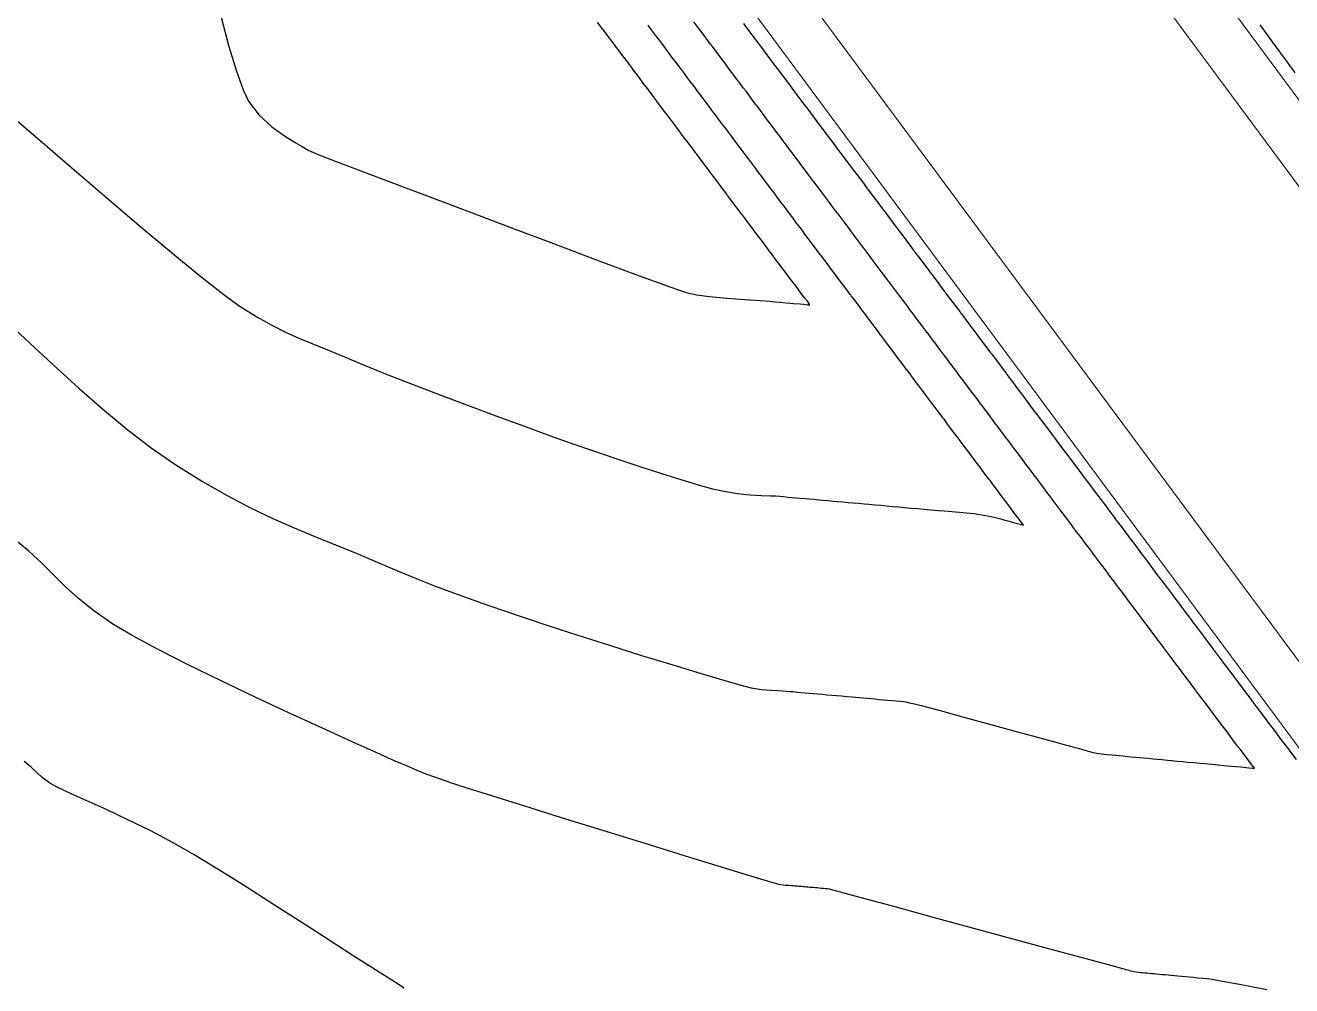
# Model space of a CAD drawing. Header units: millimetres. Extents: x 340454 to 342791, y 6993867 to 6995092.
# Drawn here: x 340699.04 to 340748.26, y 6994663.27 to 6994700.6 of the extents above; entities that cross this region are included whole.
import ezdxf

# ---------------------------------------------------------------- set-up
doc = ezdxf.new("R2010")
doc.units = ezdxf.units.MM
doc.header["$LTSCALE"] = 10
for name, color, linetype in [('T-HM-CURVA_INTERMEDIARIA', 45, 'Continuous'), ('T-HM-CURVA_MESTRA', 20, 'Continuous'), ('URB-Calçadas', 2, 'Continuous'), ('URB-Quadras', 3, 'Continuous')]:
    doc.layers.add(name, color=color, linetype=linetype)

msp = doc.modelspace()

# ---------------------------------------------------------------- linework, layer by layer
at = {"layer": 'T-HM-CURVA_INTERMEDIARIA', "color": 45, "linetype": 'Continuous', "lineweight": -3, "flags": 128}
for points, elevation in [([(340698.627, 6994688.788), (340699.408, 6994688.067), (340700.242, 6994687.295), (340701.122, 6994686.496), (340702.036, 6994685.694), (340702.976, 6994684.913), (340703.932, 6994684.178), (340704.895, 6994683.511), (340705.926, 6994682.869), (340706.889, 6994682.319), (340707.794, 6994681.845), (340708.655, 6994681.431), (340709.484, 6994681.063), (340710.291, 6994680.725), (340711.09, 6994680.401), (340711.893, 6994680.075), (340712.711, 6994679.732), (340713.566, 6994679.369), (340714.294, 6994679.069), (340714.937, 6994678.813), (340715.541, 6994678.584), (340716.148, 6994678.365), (340716.802, 6994678.136), (340717.547, 6994677.879), (340718.427, 6994677.578), (340719.388, 6994677.256), (340720.515, 6994676.89), (340721.74, 6994676.5), (340722.993, 6994676.108), (340724.205, 6994675.735), (340725.306, 6994675.401), (340726.228, 6994675.126), (340726.902, 6994674.933), (340727.258, 6994674.841), (340727.651, 6994674.782), (340728.015, 6994674.752), (340728.3, 6994674.74), (340728.459, 6994674.734), (340728.6, 6994674.721), (340728.741, 6994674.708), (340728.885, 6994674.696), (340729.037, 6994674.682), (340729.188, 6994674.669), (340729.348, 6994674.654), (340729.506, 6994674.64), (340729.675, 6994674.625), (340729.844, 6994674.61), (340730.02, 6994674.594), (340730.199, 6994674.579), (340730.384, 6994674.562), (340730.572, 6994674.545), (340730.768, 6994674.528), (340730.968, 6994674.51), (340731.175, 6994674.491), (340731.325, 6994674.478), (340731.45, 6994674.467), (340731.606, 6994674.453), (340731.765, 6994674.439), (340731.898, 6994674.427), (340732.064, 6994674.412), (340732.233, 6994674.397), (340732.375, 6994674.384), (340732.552, 6994674.369), (340732.732, 6994674.355), (340732.883, 6994674.344), (340733.072, 6994674.322), (340733.259, 6994674.295), (340733.411, 6994674.266), (340733.6, 6994674.224), (340733.913, 6994674.142), (340734.594, 6994673.958), (340735.52, 6994673.706), (340736.565, 6994673.421), (340737.607, 6994673.136), (340738.52, 6994672.887), (340739.18, 6994672.706), (340739.464, 6994672.628), (340739.627, 6994672.584), (340739.79, 6994672.54), (340739.959, 6994672.494), (340740.133, 6994672.446), (340740.31, 6994672.395), (340740.495, 6994672.348), (340740.683, 6994672.307), (340740.877, 6994672.276), (340741.077, 6994672.254), (340741.284, 6994672.238), (340741.434, 6994672.224), (340741.56, 6994672.212), (340741.719, 6994672.197), (340741.88, 6994672.182), (340742.015, 6994672.169), (340742.186, 6994672.153), (340742.359, 6994672.137), (340742.505, 6994672.123), (340742.688, 6994672.106), (340742.874, 6994672.088), (340743.032, 6994672.074), (340743.23, 6994672.055), (340743.431, 6994672.036), (340743.603, 6994672.02), (340743.817, 6994672), (340744.035, 6994671.979), (340744.221, 6994671.962), (340744.454, 6994671.94), (340744.691, 6994671.918), (340744.894, 6994671.899), (340745.148, 6994671.875), (340745.407, 6994671.851), (340745.629, 6994671.83), (340745.907, 6994671.804), (340746.271, 6994671.769), (340746.596, 6994671.739), (340746.741, 6994671.725), (340746.812, 6994671.719), (340746.763, 6994671.783), (340746.667, 6994671.911), (340746.462, 6994672.184), (340746.257, 6994672.457), (340746.163, 6994672.583), (340746.124, 6994672.634), (340745.979, 6994672.827), (340745.712, 6994673.183), (340745.562, 6994673.383), (340745.527, 6994673.429), (340745.492, 6994673.475), (340745.355, 6994673.659), (340745.106, 6994673.99), (340744.962, 6994674.182), (340744.913, 6994674.247), (340744.864, 6994674.312), (340744.732, 6994674.488), (340744.502, 6994674.795), (340744.361, 6994674.982), (340744.3, 6994675.063), (340744.239, 6994675.145), (340744.11, 6994675.316), (340743.898, 6994675.599), (340743.761, 6994675.782), (340743.688, 6994675.878), (340743.616, 6994675.974), (340743.491, 6994676.141), (340743.295, 6994676.402), (340743.16, 6994676.581), (340743.078, 6994676.691), (340742.995, 6994676.801), (340742.872, 6994676.965), (340742.692, 6994677.204), (340742.56, 6994677.381), (340742.468, 6994677.503), (340742.376, 6994677.625), (340742.255, 6994677.787), (340742.09, 6994678.006), (340741.959, 6994678.181), (340741.859, 6994678.314), (340741.759, 6994678.447), (340741.637, 6994678.609), (340741.485, 6994678.812), (340741.359, 6994678.98), (340741.251, 6994679.124), (340741.143, 6994679.267), (340741.024, 6994679.426), (340740.882, 6994679.615), (340740.758, 6994679.78), (340740.643, 6994679.933), (340740.529, 6994680.085), (340740.411, 6994680.242), (340740.279, 6994680.418), (340740.158, 6994680.58), (340740.037, 6994680.74), (340739.916, 6994680.901), (340739.8, 6994681.056), (340739.676, 6994681.221), (340739.557, 6994681.379), (340739.431, 6994681.547), (340739.305, 6994681.715), (340739.191, 6994681.867), (340739.074, 6994682.023), (340738.957, 6994682.179), (340738.863, 6994682.304), (340738.788, 6994682.403), (340738.695, 6994682.528), (340738.582, 6994682.678), (340738.471, 6994682.825), (340738.356, 6994682.979), (340738.259, 6994683.108), (340738.182, 6994683.21), (340738.085, 6994683.339), (340737.974, 6994683.488), (340737.87, 6994683.626), (340737.756, 6994683.778), (340737.655, 6994683.912), (340737.575, 6994684.018), (340737.475, 6994684.152), (340737.365, 6994684.298), (340737.268, 6994684.428), (340737.155, 6994684.578), (340737.051, 6994684.717), (340736.968, 6994684.827), (340736.864, 6994684.966), (340736.756, 6994685.109), (340736.665, 6994685.23), (340736.555, 6994685.377), (340736.447, 6994685.521), (340736.361, 6994685.635), (340736.254, 6994685.778), (340736.146, 6994685.921), (340736.061, 6994686.034), (340735.954, 6994686.177), (340735.843, 6994686.325), (340735.752, 6994686.446), (340735.644, 6994686.59), (340735.54, 6994686.728), (340735.457, 6994686.838), (340735.354, 6994686.977), (340735.241, 6994687.126), (340735.145, 6994687.255), (340735.035, 6994687.401), (340734.934, 6994687.535), (340734.854, 6994687.642), (340734.753, 6994687.776), (340734.64, 6994687.927), (340734.537, 6994688.064), (340734.427, 6994688.211), (340734.328, 6994688.342), (340734.251, 6994688.445), (340734.153, 6994688.576), (340734.038, 6994688.728), (340733.931, 6994688.871), (340733.819, 6994689.021), (340733.723, 6994689.148), (340733.647, 6994689.249), (340733.552, 6994689.376), (340733.437, 6994689.529), (340733.324, 6994689.679), (340733.211, 6994689.83), (340733.118, 6994689.953), (340733.044, 6994690.052), (340732.952, 6994690.175), (340732.835, 6994690.33), (340732.718, 6994690.486), (340732.604, 6994690.638), (340732.477, 6994690.807), (340732.351, 6994690.975), (340732.234, 6994691.131), (340732.113, 6994691.293), (340731.997, 6994691.446), (340731.874, 6994691.61), (340731.75, 6994691.775), (340731.632, 6994691.932), (340731.507, 6994692.099), (340731.391, 6994692.254), (340731.27, 6994692.414), (340731.15, 6994692.574), (340731.031, 6994692.733), (340730.902, 6994692.905), (340730.785, 6994693.061), (340730.667, 6994693.217), (340730.549, 6994693.374), (340730.43, 6994693.534), (340730.297, 6994693.71), (340730.179, 6994693.868), (340730.064, 6994694.021), (340729.949, 6994694.174), (340729.828, 6994694.334), (340729.692, 6994694.516), (340729.573, 6994694.674), (340729.461, 6994694.824), (340729.348, 6994694.973), (340729.227, 6994695.135), (340729.088, 6994695.321), (340728.968, 6994695.48), (340728.858, 6994695.627), (340728.748, 6994695.773), (340728.626, 6994695.935), (340728.483, 6994696.126), (340728.362, 6994696.286), (340728.255, 6994696.429), (340728.147, 6994696.573), (340728.025, 6994696.735), (340727.88, 6994696.928), (340727.759, 6994697.09), (340727.653, 6994697.231), (340727.547, 6994697.372), (340727.425, 6994697.535), (340727.279, 6994697.729), (340727.157, 6994697.892), (340727.052, 6994698.032), (340726.946, 6994698.172), (340726.824, 6994698.335), (340726.676, 6994698.531), (340726.554, 6994698.694), (340726.45, 6994698.833), (340726.346, 6994698.972), (340726.223, 6994699.135), (340726.074, 6994699.333), (340725.952, 6994699.496), (340725.849, 6994699.634), (340725.745, 6994699.771), (340725.622, 6994699.935), (340725.472, 6994700.135), (340725.349, 6994700.299), (340725.247, 6994700.435), (340725.145, 6994700.571), (340725.021, 6994700.735)], 728), ([(340706.647, 6994700.913), (340706.955, 6994699.775), (340707.247, 6994698.82), (340707.504, 6994698.093), (340707.711, 6994697.644), (340708.127, 6994697.1), (340708.62, 6994696.651), (340709.114, 6994696.298), (340709.533, 6994696.042), (340709.802, 6994695.883), (340710.035, 6994695.746), (340710.234, 6994695.657), (340710.487, 6994695.552), (340710.851, 6994695.411), (340711.705, 6994695.085), (340712.941, 6994694.617), (340714.451, 6994694.046), (340716.13, 6994693.412), (340717.87, 6994692.756), (340719.564, 6994692.118), (340721.104, 6994691.539), (340722.385, 6994691.059), (340723.298, 6994690.718), (340723.738, 6994690.558), (340724.124, 6994690.419), (340724.426, 6994690.31), (340724.732, 6994690.217), (340725.129, 6994690.127), (340725.636, 6994690.055), (340726.309, 6994689.992), (340727.01, 6994689.939), (340727.602, 6994689.899), (340727.947, 6994689.875), (340728.184, 6994689.854), (340728.372, 6994689.837), (340728.609, 6994689.816), (340728.904, 6994689.79), (340729.158, 6994689.767), (340729.303, 6994689.754), (340729.437, 6994689.73), (340729.531, 6994689.734), (340729.442, 6994689.873), (340729.34, 6994689.988), (340729.34, 6994689.988), (340729.34, 6994689.989), (340729.337, 6994689.992), (340729.335, 6994689.995), (340729.24, 6994690.122), (340729.012, 6994690.426), (340728.74, 6994690.788), (340728.535, 6994691.061), (340728.341, 6994691.318), (340728.197, 6994691.511), (340728.139, 6994691.588), (340728.105, 6994691.633), (340727.958, 6994691.828), (340727.687, 6994692.189), (340727.539, 6994692.387), (340727.491, 6994692.451), (340727.347, 6994692.642), (340727.084, 6994692.993), (340726.938, 6994693.187), (340726.908, 6994693.227), (340726.877, 6994693.268), (340726.737, 6994693.456), (340726.481, 6994693.796), (340726.338, 6994693.986), (340726.301, 6994694.035), (340726.264, 6994694.084), (340726.126, 6994694.269), (340725.878, 6994694.599), (340725.737, 6994694.786), (340725.697, 6994694.84), (340725.656, 6994694.895), (340725.518, 6994695.078), (340725.275, 6994695.401), (340725.137, 6994695.586), (340725.094, 6994695.643), (340725.051, 6994695.701), (340724.914, 6994695.882), (340724.674, 6994696.202), (340724.536, 6994696.385), (340724.49, 6994696.447), (340724.444, 6994696.508), (340724.309, 6994696.688), (340724.073, 6994697.003), (340723.936, 6994697.185), (340723.887, 6994697.25), (340723.838, 6994697.316), (340723.703, 6994697.495), (340723.472, 6994697.803), (340723.335, 6994697.985), (340723.284, 6994698.054), (340723.232, 6994698.123), (340723.098, 6994698.301), (340722.87, 6994698.604), (340722.735, 6994698.784), (340722.68, 6994698.857), (340722.626, 6994698.93), (340722.493, 6994699.107), (340722.269, 6994699.405), (340722.134, 6994699.584), (340722.077, 6994699.66), (340722.02, 6994699.737), (340721.888, 6994699.912), (340721.668, 6994700.206), (340721.534, 6994700.384), (340721.474, 6994700.464), (340721.414, 6994700.543), (340721.283, 6994700.718)], 726), ([(340726.951, 6994700.664), (340727.009, 6994700.587), (340727.151, 6994700.397), (340727.409, 6994700.054), (340727.551, 6994699.865), (340727.61, 6994699.787), (340727.752, 6994699.597), (340728.009, 6994699.254), (340728.152, 6994699.065), (340728.21, 6994698.987), (340728.352, 6994698.798), (340728.61, 6994698.455), (340728.752, 6994698.265), (340728.811, 6994698.187), (340728.953, 6994697.998), (340729.21, 6994697.655), (340729.353, 6994697.466), (340729.411, 6994697.387), (340729.554, 6994697.198), (340729.811, 6994696.856), (340729.953, 6994696.666), (340730.013, 6994696.587), (340730.155, 6994696.398), (340730.411, 6994696.056), (340730.554, 6994695.866), (340730.584, 6994695.826), (340730.614, 6994695.786), (340730.756, 6994695.597), (340731.012, 6994695.256), (340731.154, 6994695.067), (340731.185, 6994695.026), (340731.215, 6994694.985), (340731.357, 6994694.797), (340731.613, 6994694.456), (340731.755, 6994694.267), (340731.786, 6994694.226), (340731.817, 6994694.184), (340731.958, 6994693.996), (340732.213, 6994693.656), (340732.355, 6994693.468), (340732.387, 6994693.425), (340732.418, 6994693.383), (340732.56, 6994693.195), (340732.814, 6994692.856), (340732.956, 6994692.668), (340732.988, 6994692.625), (340733.02, 6994692.582), (340733.161, 6994692.395), (340733.415, 6994692.056), (340733.556, 6994691.868), (340733.589, 6994691.825), (340733.621, 6994691.781), (340733.762, 6994691.594), (340734.016, 6994691.256), (340734.157, 6994691.069), (340734.19, 6994691.024), (340734.223, 6994690.98), (340734.364, 6994690.793), (340734.616, 6994690.456), (340734.757, 6994690.269), (340734.791, 6994690.224), (340734.825, 6994690.179), (340734.965, 6994689.992), (340735.217, 6994689.656), (340735.358, 6994689.469), (340735.392, 6994689.423), (340735.426, 6994689.378), (340735.566, 6994689.191), (340735.818, 6994688.857), (340735.958, 6994688.67), (340735.993, 6994688.623), (340736.028, 6994688.576), (340736.168, 6994688.39), (340736.418, 6994688.057), (340736.559, 6994687.87), (340736.594, 6994687.822), (340736.63, 6994687.775), (340736.77, 6994687.589), (340737.019, 6994687.257), (340737.159, 6994687.07), (340737.196, 6994687.022), (340737.232, 6994686.973), (340737.371, 6994686.788), (340737.62, 6994686.457), (340737.76, 6994686.271), (340737.797, 6994686.221), (340737.834, 6994686.171), (340737.973, 6994685.986), (340738.221, 6994685.657), (340738.36, 6994685.471), (340738.398, 6994685.42), (340738.437, 6994685.369), (340738.575, 6994685.185), (340738.822, 6994684.856), (340738.961, 6994684.671), (340739, 6994684.619), (340739.039, 6994684.567), (340739.177, 6994684.383), (340739.422, 6994684.056), (340739.561, 6994683.872), (340739.601, 6994683.819), (340739.641, 6994683.766), (340739.779, 6994683.582), (340740.023, 6994683.256), (340740.162, 6994683.072), (340740.202, 6994683.018), (340740.242, 6994682.964), (340740.38, 6994682.781), (340740.624, 6994682.456), (340740.762, 6994682.272), (340740.803, 6994682.218), (340740.845, 6994682.163), (340740.982, 6994681.98), (340741.225, 6994681.657), (340741.363, 6994681.473), (340741.405, 6994681.417), (340741.447, 6994681.361), (340741.584, 6994681.178), (340741.825, 6994680.857), (340741.963, 6994680.673), (340742.006, 6994680.616), (340742.05, 6994680.558), (340742.186, 6994680.376), (340742.426, 6994680.056), (340742.564, 6994679.874), (340742.608, 6994679.814), (340742.653, 6994679.755), (340742.789, 6994679.574), (340743.027, 6994679.256), (340743.164, 6994679.074), (340743.21, 6994679.013), (340743.256, 6994678.952), (340743.392, 6994678.771), (340743.628, 6994678.456), (340743.765, 6994678.274), (340743.812, 6994678.211), (340743.859, 6994678.148), (340743.994, 6994677.968), (340744.229, 6994677.656), (340744.365, 6994677.475), (340744.414, 6994677.409), (340744.463, 6994677.344), (340744.598, 6994677.165), (340744.83, 6994676.856), (340744.966, 6994676.675), (340745.016, 6994676.607), (340745.067, 6994676.54), (340745.201, 6994676.361), (340745.431, 6994676.055), (340745.566, 6994675.875), (340745.619, 6994675.805), (340745.671, 6994675.735), (340745.805, 6994675.557), (340746.032, 6994675.255), (340746.167, 6994675.076), (340746.221, 6994675.003), (340746.276, 6994674.93), (340746.409, 6994674.753), (340746.633, 6994674.455), (340746.767, 6994674.276), (340746.824, 6994674.2), (340746.882, 6994674.123), (340747.014, 6994673.948), (340747.234, 6994673.654), (340747.368, 6994673.476), (340747.428, 6994673.396), (340747.488, 6994673.316), (340747.619, 6994673.142), (340747.835, 6994672.854), (340747.968, 6994672.677), (340748.031, 6994672.592), (340748.095, 6994672.508), (340748.225, 6994672.335), (340748.436, 6994672.054)], 729), ([(340698.284, 6994697.263), (340699.518, 6994696.197), (340700.847, 6994695.052), (340702.21, 6994693.886), (340703.545, 6994692.754), (340704.788, 6994691.713), (340705.878, 6994690.819), (340706.752, 6994690.129), (340707.348, 6994689.697), (340708.032, 6994689.271), (340708.618, 6994688.94), (340709.148, 6994688.674), (340709.667, 6994688.442), (340710.22, 6994688.213), (340710.849, 6994687.957), (340711.599, 6994687.642), (340712.271, 6994687.362), (340713.108, 6994687.027), (340714.071, 6994686.652), (340715.121, 6994686.249), (340716.22, 6994685.834), (340717.328, 6994685.421), (340718.407, 6994685.024), (340719.418, 6994684.656), (340720.323, 6994684.333), (340721.082, 6994684.068), (340722.027, 6994683.747), (340722.925, 6994683.447), (340723.762, 6994683.175), (340724.522, 6994682.937), (340725.191, 6994682.738), (340725.753, 6994682.585), (340726.194, 6994682.484), (340726.718, 6994682.401), (340727.218, 6994682.351), (340727.657, 6994682.326), (340727.998, 6994682.314), (340728.203, 6994682.304), (340728.372, 6994682.289), (340728.506, 6994682.277), (340728.675, 6994682.262), (340728.847, 6994682.247), (340728.99, 6994682.234), (340729.17, 6994682.218), (340729.351, 6994682.202), (340729.502, 6994682.189), (340729.69, 6994682.172), (340729.881, 6994682.155), (340730.039, 6994682.141), (340730.238, 6994682.123), (340730.439, 6994682.105), (340730.606, 6994682.09), (340730.815, 6994682.072), (340731.027, 6994682.053), (340731.203, 6994682.037), (340731.424, 6994682.017), (340731.647, 6994681.997), (340731.833, 6994681.981), (340732.067, 6994681.96), (340732.303, 6994681.939), (340732.501, 6994681.921), (340732.748, 6994681.899), (340732.998, 6994681.877), (340733.207, 6994681.858), (340733.47, 6994681.835), (340733.735, 6994681.811), (340733.958, 6994681.791), (340734.237, 6994681.766), (340734.519, 6994681.741), (340734.755, 6994681.72), (340735.052, 6994681.694), (340735.353, 6994681.671), (340735.606, 6994681.652), (340735.922, 6994681.616), (340736.279, 6994681.56), (340736.578, 6994681.502), (340736.807, 6994681.451), (340736.959, 6994681.413), (340737.08, 6994681.379), (340737.231, 6994681.336), (340737.45, 6994681.276), (340737.661, 6994681.219), (340737.76, 6994681.192), (340737.838, 6994681.171), (340737.802, 6994681.221), (340737.751, 6994681.286), (340737.669, 6994681.395), (340737.495, 6994681.627), (340737.299, 6994681.889), (340737.151, 6994682.085), (340737.001, 6994682.285), (340736.802, 6994682.55), (340736.627, 6994682.783), (340736.55, 6994682.885), (340736.513, 6994682.935), (340736.367, 6994683.129), (340736.098, 6994683.487), (340735.95, 6994683.685), (340735.893, 6994683.76), (340735.752, 6994683.949), (340735.494, 6994684.291), (340735.349, 6994684.484), (340735.312, 6994684.534), (340735.275, 6994684.584), (340735.137, 6994684.767), (340734.891, 6994685.095), (340734.749, 6994685.284), (340734.703, 6994685.345), (340734.658, 6994685.405), (340734.523, 6994685.585), (340734.288, 6994685.898), (340734.148, 6994686.084), (340734.095, 6994686.155), (340734.042, 6994686.226), (340733.91, 6994686.401), (340733.685, 6994686.701), (340733.548, 6994686.883), (340733.487, 6994686.964), (340733.427, 6994687.045), (340733.297, 6994687.218), (340733.082, 6994687.503), (340732.947, 6994687.683), (340732.88, 6994687.773), (340732.812, 6994687.863), (340732.685, 6994688.033), (340732.48, 6994688.305), (340732.347, 6994688.483), (340732.273, 6994688.581), (340732.199, 6994688.679), (340732.073, 6994688.848), (340731.878, 6994689.107), (340731.746, 6994689.282), (340731.666, 6994689.389), (340731.586, 6994689.495), (340731.461, 6994689.662), (340731.277, 6994689.908), (340731.146, 6994690.082), (340731.146, 6994690.082), (340731.127, 6994690.107), (340731.092, 6994690.153), (340731.044, 6994690.217), (340730.974, 6994690.31), (340730.851, 6994690.475), (340730.675, 6994690.709), (340730.545, 6994690.881), (340730.454, 6994691.003), (340730.363, 6994691.124), (340730.24, 6994691.288), (340730.074, 6994691.51), (340729.945, 6994691.681), (340729.849, 6994691.809), (340729.752, 6994691.938), (340729.63, 6994692.101), (340729.472, 6994692.311), (340729.344, 6994692.481), (340729.243, 6994692.616), (340729.142, 6994692.75), (340729.02, 6994692.913), (340728.869, 6994693.114), (340728.744, 6994693.28), (340728.638, 6994693.421), (340728.532, 6994693.563), (340728.411, 6994693.723), (340728.267, 6994693.916), (340728.143, 6994694.08), (340728.033, 6994694.227), (340727.923, 6994694.374), (340727.803, 6994694.533), (340727.665, 6994694.717), (340727.543, 6994694.88), (340727.428, 6994695.032), (340727.313, 6994695.185), (340727.195, 6994695.343), (340727.062, 6994695.52), (340726.942, 6994695.679), (340726.825, 6994695.836), (340726.708, 6994695.992), (340726.59, 6994696.149), (340726.461, 6994696.321), (340726.342, 6994696.479), (340726.223, 6994696.638), (340726.104, 6994696.796), (340725.987, 6994696.952), (340725.86, 6994697.121), (340725.741, 6994697.279), (340725.62, 6994697.44), (340725.499, 6994697.601), (340725.383, 6994697.756), (340725.259, 6994697.922), (340725.141, 6994698.078), (340725.018, 6994698.242), (340724.895, 6994698.406), (340724.779, 6994698.56), (340724.657, 6994698.722), (340724.54, 6994698.878), (340724.415, 6994699.044), (340724.291, 6994699.211), (340724.175, 6994699.364), (340724.056, 6994699.523), (340723.94, 6994699.678), (340723.813, 6994699.846), (340723.686, 6994700.015), (340723.572, 6994700.168), (340723.455, 6994700.323), (340723.339, 6994700.477), (340723.247, 6994700.6)], 727), ([(340748.397, 6994698.754), (340748.253, 6994698.951), (340748.217, 6994699.001), (340748.073, 6994699.198), (340747.807, 6994699.562), (340747.662, 6994699.759), (340747.627, 6994699.808), (340747.482, 6994700.006), (340747.216, 6994700.369), (340747.072, 6994700.567), (340747.036, 6994700.615)], 729), ([(340747.295, 6994663.107), (340746.239, 6994663.307), (340745.491, 6994663.448), (340745.176, 6994663.506), (340744.979, 6994663.53), (340744.793, 6994663.547), (340744.612, 6994663.564), (340744.446, 6994663.58), (340744.28, 6994663.595), (340744.131, 6994663.609), (340743.981, 6994663.623), (340743.844, 6994663.636), (340743.708, 6994663.649), (340743.582, 6994663.661), (340743.457, 6994663.672), (340743.342, 6994663.683), (340743.227, 6994663.694), (340743.12, 6994663.704), (340743.015, 6994663.714), (340742.915, 6994663.723), (340742.818, 6994663.732), (340742.725, 6994663.741), (340742.635, 6994663.75), (340742.549, 6994663.758), (340742.465, 6994663.766), (340742.385, 6994663.773), (340742.307, 6994663.78), (340742.231, 6994663.788), (340742.158, 6994663.8), (340742.087, 6994663.815), (340742.017, 6994663.833), (340741.95, 6994663.852), (340741.884, 6994663.87), (340741.821, 6994663.887), (340741.759, 6994663.904), (340741.697, 6994663.921), (340741.377, 6994664.008), (340740.518, 6994664.242), (340739.254, 6994664.586), (340737.721, 6994665.003), (340736.053, 6994665.457), (340734.384, 6994665.911), (340732.849, 6994666.329), (340731.583, 6994666.673), (340730.72, 6994666.908), (340730.394, 6994666.996), (340730.307, 6994667.014), (340730.221, 6994667.028), (340730.135, 6994667.037), (340730.052, 6994667.044), (340729.971, 6994667.051), (340729.892, 6994667.058), (340729.816, 6994667.065), (340729.743, 6994667.071), (340729.671, 6994667.078), (340729.602, 6994667.084), (340729.535, 6994667.09), (340729.469, 6994667.096), (340729.405, 6994667.101), (340729.343, 6994667.107), (340729.283, 6994667.112), (340729.225, 6994667.117), (340729.168, 6994667.122), (340729.112, 6994667.127), (340729.058, 6994667.132), (340729.005, 6994667.137), (340728.954, 6994667.142), (340728.904, 6994667.146), (340728.807, 6994667.155), (340728.715, 6994667.163), (340728.579, 6994667.168), (340728.323, 6994667.198), (340728.012, 6994667.289), (340727.237, 6994667.525), (340726.099, 6994667.874), (340724.696, 6994668.306), (340723.127, 6994668.791), (340721.49, 6994669.297), (340719.886, 6994669.795), (340718.413, 6994670.254), (340717.17, 6994670.642), (340716.256, 6994670.931), (340715.771, 6994671.088), (340715.314, 6994671.245), (340714.952, 6994671.371), (340714.624, 6994671.493), (340714.268, 6994671.635), (340713.823, 6994671.822), (340713.417, 6994672), (340712.701, 6994672.318), (340711.738, 6994672.751), (340710.588, 6994673.274), (340709.313, 6994673.861), (340707.972, 6994674.487), (340706.629, 6994675.128), (340705.342, 6994675.757), (340704.175, 6994676.35), (340703.188, 6994676.881), (340702.441, 6994677.325), (340701.696, 6994677.843), (340701.094, 6994678.325), (340700.588, 6994678.785), (340700.131, 6994679.235), (340699.675, 6994679.688), (340699.174, 6994680.157), (340698.58, 6994680.655)], 729)]:
    msp.add_lwpolyline(points, dxfattribs=dict(at, elevation=elevation))
at = {"layer": 'T-HM-CURVA_MESTRA', "color": 20, "linetype": 'Continuous', "lineweight": -3, "elevation": 730, "flags": 128}
msp.add_lwpolyline([(340713.768, 6994663.174), (340713.386, 6994663.421), (340712.9, 6994663.723), (340712.445, 6994664.008), (340711.741, 6994664.46), (340710.848, 6994665.036), (340709.824, 6994665.697), (340708.729, 6994666.4), (340707.621, 6994667.104), (340706.559, 6994667.768), (340705.602, 6994668.35), (340704.808, 6994668.809), (340703.912, 6994669.284), (340703.028, 6994669.719), (340702.191, 6994670.111), (340701.433, 6994670.453), (340700.791, 6994670.742), (340700.297, 6994670.972), (340699.988, 6994671.14), (340699.695, 6994671.356), (340699.486, 6994671.554), (340699.279, 6994671.754), (340698.991, 6994671.979)], dxfattribs=at)
at = {"layer": 'URB-Calçadas', "lineweight": 0}
msp.add_lwpolyline([(340782.772, 6994629.704), (340711.434, 6994725.948, -2.484058), (340719.455, 6994733.6), (340791.598, 6994636.247, 0.000011), (340791.598, 6994636.247)], format="xyb", dxfattribs=at)
at = {"layer": 'URB-Quadras', "color": 252, "lineweight": 0}
msp.add_lwpolyline([(340679.087, 6994633.225, -1.140997), (340691.277, 6994649.02), (340732.961, 6994592.783, 0.414213), (340739.955, 6994591.744), (340780.125, 6994621.519, 0.414214), (340781.165, 6994628.513), (340710.383, 6994724.007, -2.195265), (340721.458, 6994734.256), (340793.205, 6994637.438, 0.414246), (340800.199, 6994636.398), (340840.224, 6994666.065, 0.413765), (340841.268, 6994673.053), (340762.203, 6994780.065)], format="xyb", dxfattribs=at)

doc.saveas('drawing.dxf')
